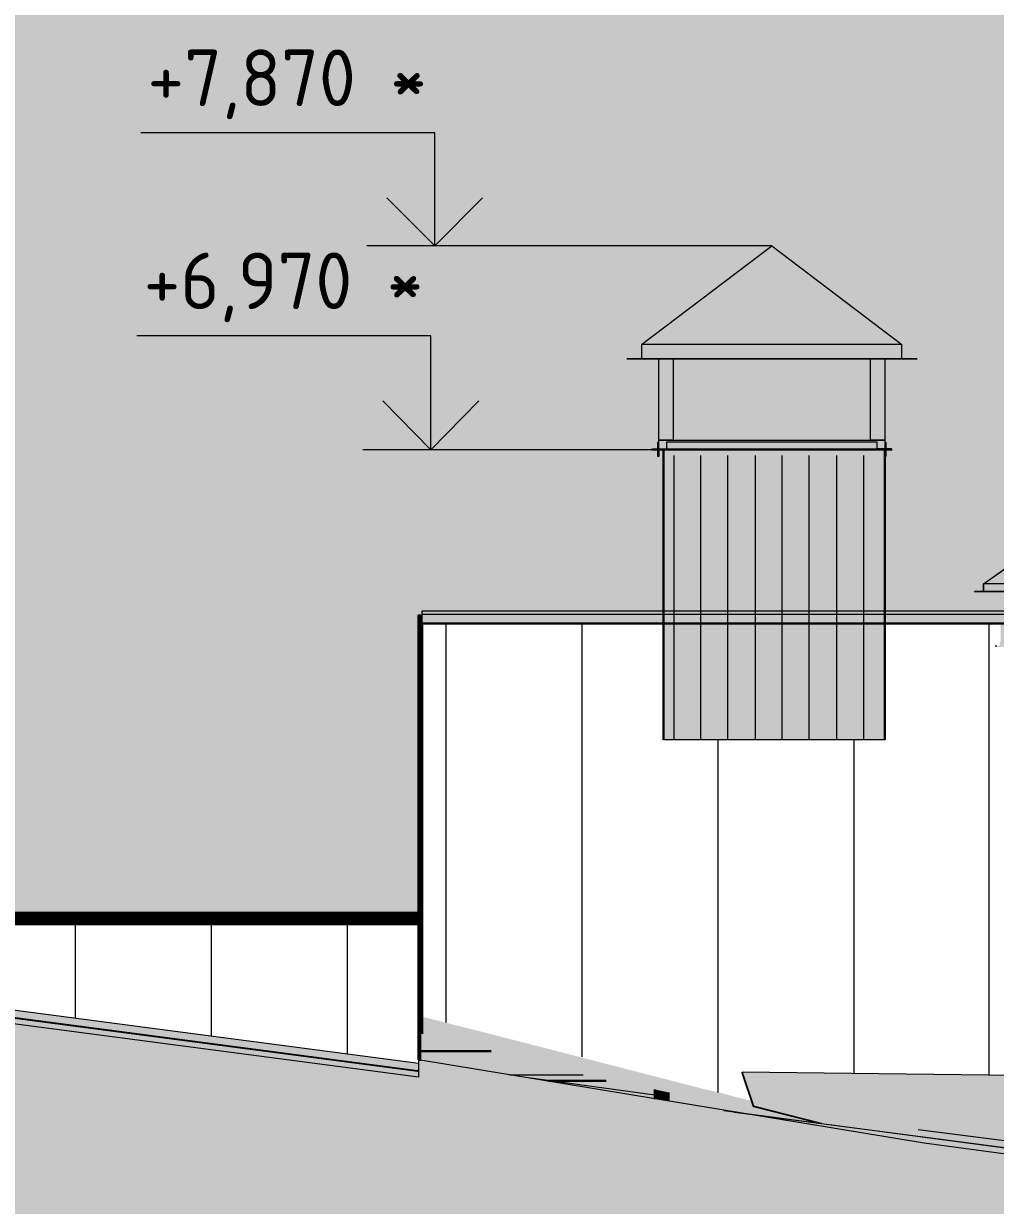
# Model space of a CAD drawing. Header units: millimetres. Extents: x -11345 to 411485, y -9810 to 73012.
# Drawn here: x 294225 to 298521, y 2784 to 8008 of the extents above; entities that cross this region are included whole.
import ezdxf

# ---------------------------------------------------------------- set-up
doc = ezdxf.new("R2010")
doc.units = ezdxf.units.MM
for name, color, linetype in [('PDF _Аннотация', 7, 'Continuous'), ('PDF _Каркас', 7, 'Continuous'), ('PDF _Крыша штриховка', 7, 'Continuous'), ('PDF _Линии', 7, 'Continuous'), ('PDF _Отметки', 7, 'Continuous'), ('PDF _Стены наружные', 7, 'Continuous'), ('PDF _Текст', 7, 'Continuous'), ('PDF _Узлы', 7, 'Continuous')]:
    doc.layers.add(name, color=color, linetype=linetype)
for name, color, linetype, true_color in [('PDF _Антураж', 7, 'Continuous', 0xb7c0ca), ('PDF _Воздуховоды', 7, 'Continuous', 0xb7c1cb), ('PDF _Крыша', 9, 'Continuous', 0x808080), ('PDF _Ограждение', 7, 'Continuous', 0x7f7f7f), ('PDF _Стены штриховка поверхности', 7, 'Continuous', 0xcacbcc)]:
    doc.layers.add(name, color=color, linetype=linetype, true_color=true_color)
doc.styles.add('PDF GOST Common', font='GOST_Common.ttf')

msp = doc.modelspace()

# ---------------------------------------------------------------- hatches: boundary and pattern name
at = {"layer": 'PDF _Антураж', "transparency": 33554687}
msp.add_hatch(color=256, dxfattribs=at).paths.add_polyline_path([(298603.49472, 3063.50144), (298734.71891, 3046.56929), (298738.95195, 3063.50144), (298738.95195, 3076.20056), (298726.25284, 3076.20056), (298730.48587, 3093.13271), (298946.37083, 3063.50144), (298942.13779, 3042.33625), (298950.60387, 3042.33625), (298954.83691, 3063.50144), (299132.62452, 3038.10321), (301592.0198, 3008.47194), (301668.21449, 3008.47194), (307865.38263, 2932.27725), (308034.70416, 2928.04422), (308034.70416, 2919.57814), (308085.50062, 2839.15041), (308098.19974, 2830.68433), (308102.43278, 2826.4513), (308115.13189, 2822.21826), (308119.36493, 2822.21826), (308144.76316, 2817.98522), (308174.39443, 2813.75218), (308178.62747, 2813.75218), (308204.0257, 2817.98522), (308208.25874, 2817.98522), (308233.65697, 2822.21826), (308237.89, 2822.21826), (308250.58912, 2826.4513), (308259.0552, 2830.68433), (308267.52127, 2839.15041), (308271.75431, 2839.15041), (308318.31773, 2919.57814), (308318.31773, 2923.81118), (308322.55077, 2923.81118), (308322.55077, 2932.27725), (314604.37968, 3008.47194), (314684.80741, 3008.47194), (317804.55667, 2970.3746), (321047.06405, 2928.04422), (321051.29708, 2928.04422), (321051.29708, 2919.57814), (321055.53012, 2915.3451), (321102.09354, 2839.15041), (321114.79266, 2830.68433), (321114.79266, 2826.4513), (321131.72481, 2822.21826), (321135.95785, 2822.21826), (321161.35608, 2817.98522), (321199.45343, 2813.75218), (321220.61862, 2817.98522), (321224.85166, 2817.98522), (321250.24989, 2822.21826), (321254.48292, 2822.21826), (321267.18204, 2826.4513), (321275.64812, 2830.68433), (321284.11419, 2839.15041), (321330.67761, 2915.3451), (321330.67761, 2928.04422), (321753.98145, 2970.3746), (321758.21449, 2961.90852), (321758.21449, 3300.55159), (321152.89, 3241.28905), (316454.21744, 3300.55159), (314629.77791, 3321.71678), (312830.73661, 3300.55159), (308195.55962, 3241.28905), (308136.29708, 3241.28905), (301697.84576, 3321.71678), (297401.31183, 3372.51324), (297418.24399, 3321.71678), (297447.87525, 3241.28905), (297452.10829, 3224.3569), (297443.64222, 3245.52209), (297447.87525, 3224.3569), (297452.10829, 3220.12386), (297718.78971, 3152.39525), (297752.65402, 3148.16221), (297735.72186, 3152.39525), (297602.38115, 3186.25955), (297752.65402, 3148.16221), (297960.07289, 3118.53094), (298163.25874, 3093.13271), (298167.49177, 3093.13271), (298180.19089, 3118.53094), (298383.37673, 3093.13271), (298493.43573, 3076.20056), (298506.13484, 3076.20056)])
at = {"layer": 'PDF _Воздуховоды', "transparency": 33554559}
h = msp.add_hatch(color=256, dxfattribs=at)
h.paths.add_polyline_path([(298032.03455, 6157.85248), (298032.03455, 6526.12681), (298108.22924, 6526.12681), (298108.22924, 6589.62239), (297532.53602, 7025.62534), (296956.84281, 6589.62239), (296956.84281, 6526.12681), (297033.0375, 6526.12681), (297033.0375, 6157.85248), (297028.80446, 6157.85248), (297028.80446, 6128.22121), (297003.40623, 6128.22121), (297003.40623, 6123.98817), (297028.80446, 6123.98817), (297028.80446, 6094.3569), (297033.0375, 6094.3569), (297033.0375, 6123.98817), (298032.03455, 6123.98817), (298032.03455, 6094.3569), (298036.26759, 6094.3569), (298036.26759, 6123.98817), (298061.66582, 6123.98817), (298061.66582, 6128.22121), (298036.26759, 6128.22121), (298036.26759, 6157.85248)])
h.paths.add_polyline_path([(297968.53897, 6166.31855), (297096.53307, 6166.31855), (297096.53307, 6526.12681), (297968.53897, 6526.12681)], flags=0)
for points in [[(296897.58027, 6526.12681), (296897.58027, 6530.35985), (296893.34723, 6530.35985), (296889.11419, 6526.12681), (296893.34723, 6521.89377), (296897.58027, 6521.89377)], [(298175.95785, 6526.12681), (298175.95785, 6530.35985), (298171.72481, 6530.35985), (298167.49177, 6526.12681), (298171.72481, 6521.89377), (298175.95785, 6521.89377)], [(297007.63927, 6123.98817), (297007.63927, 6128.22121), (297003.40623, 6128.22121), (296999.17319, 6123.98817), (297003.40623, 6119.75513), (297007.63927, 6119.75513)], [(297071.13484, 6123.98817), (297071.13484, 6128.22121), (297066.9018, 6128.22121), (297062.66877, 6123.98817), (297066.9018, 6119.75513), (297071.13484, 6119.75513)], [(297071.13484, 6123.98817), (297071.13484, 6128.22121), (297066.9018, 6128.22121), (297062.66877, 6123.98817), (297066.9018, 6119.75513), (297071.13484, 6119.75513)], [(298002.40328, 6123.98817), (298002.40328, 6128.22121), (297998.17024, 6128.22121), (297993.9372, 6123.98817), (297998.17024, 6119.75513), (298002.40328, 6119.75513)], [(298002.40328, 6123.98817), (298002.40328, 6128.22121), (297998.17024, 6128.22121), (297993.9372, 6123.98817), (297998.17024, 6119.75513), (298002.40328, 6119.75513)], [(298065.89885, 6123.98817), (298065.89885, 6128.22121), (298061.66582, 6128.22121), (298057.43278, 6123.98817), (298061.66582, 6119.75513), (298065.89885, 6119.75513)], [(298434.17319, 5497.49849), (298434.17319, 5501.73153), (298429.94015, 5501.73153), (298425.70711, 5497.49849), (298429.94015, 5493.26545), (298434.17319, 5493.26545)], [(298434.17319, 5497.49849), (298434.17319, 5501.73153), (298429.94015, 5501.73153), (298425.70711, 5497.49849), (298429.94015, 5493.26545), (298434.17319, 5493.26545)], [(298527.30003, 5256.21531), (298527.30003, 5260.44835), (298523.067, 5260.44835), (298518.83396, 5256.21531), (298523.067, 5251.98227), (298527.30003, 5251.98227)]]:
    msp.add_hatch(color=7, dxfattribs=at).paths.add_polyline_path(points)
h = msp.add_hatch(color=256, dxfattribs=at)
h.paths.add_polyline_path([(299145.32363, 5256.21531), (299145.32363, 5497.49849), (299217.28528, 5497.49849), (299217.28528, 5531.3628), (299132.62452, 5594.85838), (298844.77791, 5793.81118), (298556.9313, 5594.85838), (298468.0375, 5531.3628), (298468.0375, 5497.49849), (298544.23219, 5497.49849), (298544.23219, 5277.3805), (298539.99915, 5277.3805), (298539.99915, 5256.21531), (298523.067, 5256.21531), (298523.067, 5251.98227), (298539.99915, 5251.98227), (298578.09649, 5256.21531), (298578.09649, 5277.3805), (299107.22629, 5277.3805), (299107.22629, 5251.98227), (299162.25579, 5251.98227), (299162.25579, 5256.21531)])
h.paths.add_polyline_path([(298582.32953, 5294.31265), (298582.32953, 5497.49849), (299107.22629, 5497.49849), (299107.22629, 5294.31265)], flags=0)
at = {"layer": 'PDF _Каркас', "true_color": 0x7f7f7f, "transparency": 33554559}
for points in [[(295987.47702, 5103.82593), (295979.01095, 5103.82593), (295979.01095, 4900.64009), (295987.47702, 4900.64009)], [(295979.01095, 4333.41295), (295979.01095, 4130.22711), (295987.47702, 4130.22711), (295987.47702, 4333.41295)], [(296372.68351, 3359.81413), (296457.34428, 3347.11501), (296546.23809, 3334.4159), (296800.22039, 3334.4159), (296753.65697, 3347.11501), (296698.62747, 3359.81413), (296448.8782, 3423.3097), (296292.25579, 3465.64009), (295987.47702, 3541.83478), (295987.47702, 3668.82593), (295979.01095, 3668.82593), (295979.01095, 3423.3097)], [(297075.36788, 3283.61944), (297016.10534, 3296.31855), (297016.10534, 3253.98817), (297075.36788, 3245.52209)]]:
    msp.add_hatch(color=8, dxfattribs=at).paths.add_polyline_path(points)
at = {"layer": 'PDF _Крыша', "transparency": 33554559}
msp.add_hatch(color=256, dxfattribs=at).paths.add_polyline_path([(297016.10534, 3296.31855), (297075.36788, 3283.61944), (297075.36788, 3262.45425), (297143.09649, 3245.52209), (297240.45638, 3220.12386), (297295.48587, 3207.42475), (297320.8841, 3203.19171), (297718.78971, 3152.39525), (297519.83691, 3203.19171), (297507.13779, 3207.42475), (297452.10829, 3220.12386), (297443.64222, 3245.52209), (297375.9136, 3262.45425), (297299.71891, 3283.61944), (297240.45638, 3296.31855), (296288.02275, 3541.83478), (295987.47702, 3618.02947), (295987.47702, 3541.83478), (296792.11923, 3334.4159), (296550.47113, 3334.4159), (296961.07584, 3279.3864), (296986.47407, 3275.15336), (297016.10534, 3270.92032)])
at = {"layer": 'PDF _Ограждение', "true_color": 0xb5bcbf, "transparency": 33554559}
for points in [[(295987.47702, 5412.83773), (295987.47702, 5353.57519), (297054.20269, 5353.57519), (297054.20269, 5412.83773)], [(298032.03455, 5412.83773), (298032.03455, 5353.57519), (298544.23219, 5353.57519), (298544.23219, 5412.83773)]]:
    msp.add_hatch(color=9, dxfattribs=at).paths.add_polyline_path(points)
at = {"layer": 'PDF _Ограждение', "true_color": 0xb6c1cb, "transparency": 33554559}
h = msp.add_hatch(color=9, dxfattribs=at)
h.paths.add_polyline_path([(291496.22334, 3965.13861), (291500.45638, 3964.58099), (291500.45638, 3939.74038), (295771.59207, 3376.74628), (295780.05815, 3376.74628), (295966.31183, 3351.34805), (295970.54487, 3351.34805), (295970.54487, 3410.61059), (291817.93425, 3960.90557), (291703.64222, 3973.60469), (291500.45638, 3999.00292), (291500.45638, 3973.60469), (291568.18499, 3960.90557), (295720.79561, 3410.61059), (295934.21129, 3383.44859), (295911.28233, 3385.21236), (291504.68941, 3965.13861), (291496.22334, 3969.37165)])
h.paths.add_polyline_path([(295948.19837, 3381.66842), (295953.61272, 3380.97932), (295957.84576, 3380.97932), (295966.31183, 3376.74628), (295906.22552, 3384.66648)], flags=0)
for points in [[(296986.47407, 3275.15336), (296457.34428, 3347.11501), (296880.64812, 3275.15336), (296901.81331, 3270.92032), (296952.60977, 3262.45425), (297016.10534, 3253.98817), (297016.10534, 3270.92032)], [(297151.56257, 3245.52209), (297075.36788, 3262.45425), (297075.36788, 3245.52209), (297155.79561, 3228.58994), (297291.25284, 3207.42475), (297206.59207, 3228.58994)], [(298691.48691, 3022.07268), (297380.14664, 3194.72563), (297320.8841, 3203.19171), (297367.44753, 3194.72563), (298552.69826, 3039.16147), (298425.70711, 3055.03537), (297367.44753, 3194.72563), (298209.82216, 3055.03537), (298518.83396, 3016.93802), (298726.25284, 2987.30675), (298730.48587, 2987.30675), (298730.48587, 3016.93802), (298692.38853, 3021.95397), (298692.38853, 3046.56929), (298734.71891, 3046.56929), (298387.60977, 3093.13271), (298180.19089, 3118.53094), (298167.49177, 3093.13271), (298518.83396, 3046.56929), (298523.067, 3046.56929), (298688.15549, 3025.4041)]]:
    msp.add_hatch(color=9, dxfattribs=at).paths.add_polyline_path(points)
at = {"layer": 'PDF _Стены наружные', "true_color": 0xb6c1cb, "transparency": 33554687}
msp.add_hatch(color=9, dxfattribs=at).paths.add_polyline_path([(298032.03455, 6123.98817), (297054.20269, 6123.98817), (297054.20269, 4841.37755), (298032.03455, 4841.37755)])
at = {"layer": 'PDF _Стены наружные', "true_color": 0xb7c0ca, "transparency": 33554687}
msp.add_hatch(color=9, dxfattribs=at).paths.add_polyline_path([(295970.54487, 5391.67253), (295970.54487, 3427.54274), (295979.01095, 3423.3097), (295979.01095, 5391.67253)])
at = {"layer": 'PDF _Стены штриховка поверхности', "true_color": 0xfbfbf4, "transparency": 33554687}
for points in [[(291898.36198, 14746.68728), (291898.36198, 14738.22121), (291932.22629, 14746.68728), (291961.85756, 14657.79348), (291966.09059, 14649.3274), (291915.29413, 14632.39525), (291894.12894, 14619.69613), (291872.96375, 14598.53094), (291856.0316, 14568.89967), (291856.0316, 14556.20056), (291851.79856, 14539.2684), (291851.79856, 14509.63714), (291856.0316, 14509.63714), (291856.0316, 14484.23891), (291851.79856, 14484.23891), (291851.79856, 14137.12976), (292562.949, 14137.12976), (292562.949, 14204.85838), (292567.18204, 11919.01767), (298878.64222, 11919.01767), (298878.64222, 11902.08551), (298976.0021, 11885.15336), (298971.76906, 11885.15336), (298967.53602, 11872.45425), (298971.76906, 11872.45425), (298971.76906, 11868.22121), (291851.79856, 11868.22121), (291851.79856, 11360.25661), (291856.0316, 11360.25661), (291856.0316, 11330.62534), (291851.79856, 11330.62534), (291851.79856, 10729.53389), (291856.0316, 10729.53389), (291856.0316, 10699.90262), (291851.79856, 10699.90262), (291851.79856, 10276.59879), (292567.18204, 10276.59879), (292562.949, 8016.15631), (291851.79856, 8016.15631), (291851.79856, 7575.92032), (291856.0316, 7575.92032), (291856.0316, 7546.28905), (291851.79856, 7546.28905), (291851.79856, 6945.19761), (291856.0316, 6945.19761), (291856.0316, 6915.56634), (291851.79856, 6915.56634), (291851.79856, 6314.47489), (291856.0316, 6314.47489), (291856.0316, 6284.84363), (291851.79856, 6284.84363), (291851.79856, 6276.37755), (292507.9195, 6276.37755), (292507.9195, 4079.43065), (295970.54487, 4079.43065), (295970.54487, 5391.67253), (295979.01095, 5391.67253), (295979.01095, 5108.05897), (295987.47702, 5108.05897), (295987.47702, 5412.83773), (297054.20269, 5412.83773), (297054.20269, 6123.98817), (297033.0375, 6123.98817), (297033.0375, 6094.3569), (297028.80446, 6094.3569), (297028.80446, 6123.98817), (297003.40623, 6123.98817), (297003.40623, 6128.22121), (297028.80446, 6128.22121), (297028.80446, 6157.85248), (297033.0375, 6157.85248), (297033.0375, 6526.12681), (296956.84281, 6526.12681), (296956.84281, 6589.62239), (297388.61272, 6915.56634), (297426.71006, 6945.19761), (297532.53602, 7025.62534), (297638.36198, 6945.19761), (298108.22924, 6589.62239), (298108.22924, 6526.12681), (298032.03455, 6526.12681), (298032.03455, 6157.85248), (298036.26759, 6157.85248), (298036.26759, 6128.22121), (298061.66582, 6128.22121), (298061.66582, 6123.98817), (298036.26759, 6123.98817), (298036.26759, 6094.3569), (298032.03455, 6094.3569), (298032.03455, 5412.83773), (298544.23219, 5412.83773), (298544.23219, 5497.49849), (298468.0375, 5497.49849), (298468.0375, 5535.59584), (298844.77791, 5793.81118), (298878.64222, 5772.64599), (298971.76906, 5704.91737), (298976.0021, 5704.91737), (298980.23514, 5700.68433), (299086.0611, 5700.68433), (299086.0611, 6318.70793), (298946.37083, 6318.70793), (298946.37083, 6327.17401), (299086.0611, 6327.17401), (299086.0611, 6945.19761), (298946.37083, 6945.19761), (298946.37083, 6957.89672), (299086.0611, 6957.89672), (299086.0611, 7575.92032), (298946.37083, 7575.92032), (298946.37083, 7584.3864), (299086.0611, 7584.3864), (299086.0611, 8202.41), (298946.37083, 8202.41), (298946.37083, 8215.10911), (299086.0611, 8215.10911), (299086.0611, 8833.13271), (298946.37083, 8833.13271), (298946.37083, 8841.59879), (299086.0611, 8841.59879), (299086.0611, 9459.62239), (298946.37083, 9459.62239), (298946.37083, 9472.3215), (299086.0611, 9472.3215), (299086.0611, 10090.3451), (298946.37083, 10090.3451), (298946.37083, 10098.81118), (299086.0611, 10098.81118), (299086.0611, 10716.83478), (298946.37083, 10716.83478), (298946.37083, 10729.53389), (299086.0611, 10729.53389), (299086.0611, 11347.55749), (298946.37083, 11347.55749), (298946.37083, 11356.02357), (299086.0611, 11356.02357), (299086.0611, 11868.22121), (298984.46818, 11868.22121), (298980.23514, 11872.45425), (298980.23514, 11885.15336), (298891.34133, 11902.08551), (298891.34133, 11919.01767), (299086.0611, 11919.01767), (299086.0611, 11974.04717), (298946.37083, 11974.04717), (298946.37083, 11986.74628), (299086.0611, 11986.74628), (299086.0611, 12604.76988), (298946.37083, 12604.76988), (298946.37083, 12613.23596), (299086.0611, 12613.23596), (299086.0611, 13231.25955), (298946.37083, 13235.49259), (298946.37083, 13243.95867), (299086.0611, 13243.95867), (299086.0611, 13861.98227), (298946.37083, 13861.98227), (298946.37083, 13870.44835), (299086.0611, 13870.44835), (299086.0611, 14488.47194), (298946.37083, 14492.70498), (298946.37083, 14501.17106), (299086.0611, 14501.17106), (299086.0611, 14509.63714), (299090.29413, 14547.73448), (299090.29413, 14581.59879), (299086.0611, 14581.59879), (299056.42983, 14568.89967), (299047.96375, 14594.2979), (299026.79856, 14657.79348), (299031.0316, 14657.79348), (299026.79856, 14666.25955), (299073.36198, 14683.19171), (299098.76021, 14695.89082), (299119.9254, 14717.05602), (299132.62452, 14746.68728), (299136.85756, 14755.15336), (299136.85756, 14869.4454), (299111.45933, 14924.47489), (299111.45933, 14954.10616), (292084.61567, 14954.10616), (292084.61567, 14755.15336), (292059.21744, 14767.85248), (292038.05225, 14776.31855), (291902.59502, 14844.04717), (291902.59502, 14755.15336)], [(297968.53897, 6526.12681), (297096.53307, 6526.12681), (297096.53307, 6166.31855), (297968.53897, 6166.31855)], [(295987.47702, 4900.64009), (295979.01095, 4900.64009), (295979.01095, 4333.41295), (295987.47702, 4333.41295)], [(295987.47702, 4130.22711), (295979.01095, 4130.22711), (295979.01095, 3668.82593), (295987.47702, 3668.82593)]]:
    msp.add_hatch(color=7, dxfattribs=at).paths.add_polyline_path(points)
at = {"layer": 'PDF _Узлы', "true_color": 0x939393, "transparency": 33554687}
msp.add_hatch(color=252, dxfattribs=at).paths.add_polyline_path([(291995.72186, 15072.63124), (289929.99915, 16012.36575), (289929.99915, 8922.02652), (290103.55372, 8866.99702), (289929.99915, 8697.67548), (289929.99915, -1889.15342), (298916.73956, -1774.86139), (298916.73956, 2889.94687), (299399.30593, 2826.4513), (299399.30593, 2898.41295), (298205.58912, 3059.2684), (296423.47997, 3351.34805), (295970.54487, 3427.54274), (295970.54487, 3351.34805), (295403.31773, 3427.54274), (291436.9608, 3948.20646), (291436.9608, 15072.63124), (291521.62157, 15030.30085), (292084.61567, 14755.15336), (292084.61567, 15030.30085)])

# ---------------------------------------------------------------- linework, layer by layer
at = {"layer": 'PDF _Аннотация', "lineweight": 20}
for points in [[(295830.85461, 7237.27725), (296042.50652, 7025.62534), (296042.50652, 7525.12386), (294742.96375, 7525.12386)], [(296042.50652, 7025.62534), (296254.15844, 7237.27725)], [(296343.05225, 7025.62534), (295741.9608, 7025.62534)], [(295813.92245, 6339.87312), (296025.57437, 6123.98817), (296025.57437, 6627.71973), (294726.0316, 6627.71973)], [(296025.57437, 6123.98817), (296237.22629, 6339.87312)], [(296326.12009, 6123.98817), (295725.02865, 6123.98817)]]:
    msp.add_lwpolyline(points, dxfattribs=at)
at = {"layer": 'PDF _Антураж', "color": 7, "lineweight": 18}
for points in [[(321334.91065, 2919.57814), (321334.91065, 2923.81118), (321758.21449, 2961.90852), (321758.21449, 3300.55159), (321152.89, 3241.28905), (314672.10829, 3321.71678), (308165.92835, 3241.28905), (297401.31183, 3372.51324), (297452.10829, 3224.3569), (297752.65402, 3148.16221)], [(297718.78971, 3152.39525), (297452.10829, 3220.12386), (297401.31183, 3368.2802), (297401.31183, 3372.51324)], [(297452.10829, 3224.3569), (297452.10829, 3220.12386)]]:
    msp.add_lwpolyline(points, dxfattribs=at)
at = {"layer": 'PDF _Воздуховоды', "color": 7, "lineweight": 18}
for points in [[(296956.84281, 6589.62239), (297532.53602, 7025.62534), (298108.22924, 6589.62239)], [(298171.72481, 6526.12681), (296893.34723, 6526.12681)], [(297003.40623, 6123.98817), (297066.9018, 6123.98817)], [(298468.0375, 5531.3628), (298844.77791, 5793.81118), (299217.28528, 5531.3628)], [(299255.38263, 5497.49849), (298429.94015, 5497.49849)]]:
    msp.add_lwpolyline(points, close=True, dxfattribs=at)
for points in [[(298108.22924, 6526.12681), (298108.22924, 6589.62239), (296956.84281, 6589.62239), (296956.84281, 6526.12681)], [(297096.53307, 6526.12681), (297096.53307, 6166.31855), (297033.0375, 6166.31855), (297033.0375, 6526.12681)], [(298032.03455, 6526.12681), (298032.03455, 6166.31855), (297968.53897, 6166.31855), (297968.53897, 6526.12681)], [(297033.0375, 6128.22121), (297033.0375, 6166.31855), (298032.03455, 6166.31855), (298032.03455, 6128.22121)], [(297998.17024, 6128.22121), (297998.17024, 6123.98817), (297066.9018, 6123.98817), (297066.9018, 6128.22121), (297998.17024, 6128.22121), (297998.17024, 6123.98817), (298061.66582, 6123.98817), (297998.17024, 6123.98817), (298061.66582, 6123.98817), (298061.66582, 6128.22121), (297998.17024, 6128.22121), (297998.17024, 6157.85248), (297066.9018, 6157.85248), (297066.9018, 6128.22121), (297066.9018, 6123.98817), (297003.40623, 6123.98817), (297003.40623, 6128.22121), (297066.9018, 6128.22121)], [(297028.80446, 6128.22121), (297028.80446, 6157.85248), (297033.0375, 6157.85248)], [(297033.0375, 6123.98817), (297033.0375, 6094.3569), (297028.80446, 6094.3569), (297028.80446, 6123.98817)], [(297066.9018, 6123.98817), (297998.17024, 6123.98817), (297066.9018, 6123.98817)], [(298032.03455, 6157.85248), (298036.26759, 6157.85248), (298036.26759, 6128.22121)], [(298036.26759, 6123.98817), (298036.26759, 6094.3569), (298032.03455, 6094.3569), (298032.03455, 6123.98817)], [(299217.28528, 5497.49849), (299217.28528, 5531.3628), (298468.0375, 5531.3628), (298468.0375, 5497.49849), (298468.0375, 5531.3628), (298840.54487, 5793.81118)]]:
    msp.add_lwpolyline(points, dxfattribs=at)
at = {"layer": 'PDF _Каркас', "color": 8, "lineweight": 0, "true_color": 0x7f7f7f}
msp.add_lwpolyline([(295987.47702, 5078.4277), (295979.01095, 5078.4277), (295987.47702, 5078.4277)], close=True, dxfattribs=at)
at = {"layer": 'PDF _Каркас', "lineweight": 18}
for points in [[(295979.01095, 5078.4277), (295987.47702, 5078.4277)], [(295987.47702, 4155.62534), (295979.01095, 4155.62534)], [(295979.01095, 3643.4277), (295987.47702, 3643.4277)], [(296698.62747, 3359.81413), (296372.68351, 3359.81413)]]:
    msp.add_lwpolyline(points, dxfattribs=at)
at = {"layer": 'PDF _Крыша', "lineweight": 0}
msp.add_lwpolyline([(297718.78971, 3152.39525), (297718.78971, 3152.39525), (297718.78971, 3152.39525)], close=True, dxfattribs=at)
at = {"layer": 'PDF _Крыша штриховка', "lineweight": 9}
for points in [[(296093.30298, 3592.63124), (296093.30298, 5353.57519)], [(296694.39443, 3440.24186), (296694.39443, 5353.57519)], [(298493.43573, 3359.81413), (298493.43573, 5353.57519)], [(297295.48587, 3283.61944), (297295.48587, 4841.37755)], [(297896.57732, 3368.2802), (297896.57732, 4841.37755)], [(294455.11714, 3609.56339), (294455.11714, 4024.40115)], [(295056.20859, 3533.3687), (295056.20859, 4024.40115)], [(295657.30003, 3452.94097), (295657.30003, 4024.40115)]]:
    msp.add_lwpolyline(points, dxfattribs=at)
at = {"layer": 'PDF _Линии', "lineweight": 9}
for points in [[(289929.99915, -1889.15342), (298916.73956, -1774.86139), (298916.73956, 2889.94687), (299399.30593, 2826.4513), (299399.30593, 2898.41295), (298205.58912, 3059.2684), (295970.54487, 3427.54274), (295970.54487, 3351.34805), (291436.9608, 3948.20646), (291436.9608, 15072.63124), (292084.61567, 14755.15336), (292084.61567, 15030.30085), (289929.99915, 16012.36575)], [(297100.76611, 4841.37755), (297100.76611, 6098.58994)], [(297219.29118, 4841.37755), (297219.29118, 6098.58994)], [(297337.81626, 4841.37755), (297337.81626, 6098.58994)], [(297460.57437, 4841.37755), (297460.57437, 6098.58994)], [(297579.09944, 4841.37755), (297579.09944, 6098.58994)], [(297697.62452, 4841.37755), (297697.62452, 6098.58994)], [(297820.38263, 4841.37755), (297820.38263, 6098.58994)], [(297938.9077, 4841.37755), (297938.9077, 6098.58994)], [(298032.03455, 4841.37755), (297054.20269, 4841.37755)]]:
    msp.add_lwpolyline(points, dxfattribs=at)
at = {"layer": 'PDF _Линии', "lineweight": 30}
for points in [[(297054.20269, 4841.37755), (297054.20269, 6123.98817)], [(298032.03455, 4841.37755), (298032.03455, 6123.98817)], [(295970.54487, 3427.54274), (295970.54487, 5391.67253), (295979.01095, 5391.67253), (295979.01095, 3423.3097)], [(295987.47702, 5353.57519), (295987.47702, 3541.83478)], [(295979.01095, 5108.05897), (295987.47702, 5108.05897)], [(295987.47702, 5103.82593), (295979.01095, 5103.82593)], [(295987.47702, 4900.64009), (295979.01095, 4900.64009)], [(295979.01095, 4333.41295), (295987.47702, 4333.41295)], [(295987.47702, 4130.22711), (295979.01095, 4130.22711)], [(295987.47702, 3927.04127), (295979.01095, 3927.04127)], [(295979.01095, 3656.12681), (295979.01095, 3668.82593), (295987.47702, 3668.82593)], [(296292.25579, 3465.64009), (295979.01095, 3465.64009), (295979.01095, 3546.06781)], [(296800.22039, 3334.4159), (296546.23809, 3334.4159)], [(297016.10534, 3296.31855), (297016.10534, 3253.98817)], [(297075.36788, 3245.52209), (297075.36788, 3283.61944)]]:
    msp.add_lwpolyline(points, dxfattribs=at)
at = {"layer": 'PDF _Ограждение', "color": 9, "lineweight": 0, "true_color": 0xb5bcbf, "const_width": 4470.0885}
msp.add_lwpolyline([(293735.50062, 4079.43065), (293735.50062, 4066.73153), (293735.50062, 4028.63419), (293735.50062, 4024.40115)], dxfattribs=at)
at = {"layer": 'PDF _Ограждение', "color": 7, "lineweight": 9}
for points in [[(295987.47702, 5353.57519), (295987.47702, 5357.80823), (295987.47702, 5395.90557), (295987.47702, 5412.83773)], [(291500.45638, 4079.43065), (295970.54487, 4079.43065)], [(295970.54487, 4066.73153), (291500.45638, 4066.73153)], [(295970.54487, 4028.63419), (291500.45638, 4028.63419)], [(295970.54487, 4024.40115), (291500.45638, 4024.40115)], [(295970.54487, 3410.61059), (291500.45638, 3999.00292)], [(291496.22334, 3969.37165), (295966.31183, 3380.97932), (295970.54487, 3380.97932)], [(291496.22334, 3965.13861), (295966.31183, 3376.74628)], [(295970.54487, 3380.97932), (295966.31183, 3380.97932), (295970.54487, 3380.97932)], [(297016.10534, 3270.92032), (296457.34428, 3347.11501)], [(297320.8841, 3203.19171), (298730.48587, 3016.93802), (297367.44753, 3194.72563)], [(298734.71891, 3046.56929), (298180.19089, 3118.53094)]]:
    msp.add_lwpolyline(points, dxfattribs=at)
at = {"layer": 'PDF _Ограждение', "color": 7, "lineweight": 9, "ltscale": 226.136889}
for points in [[(295987.47702, 5412.83773), (321758.21449, 5412.83773)], [(321758.21449, 5395.90557), (295987.47702, 5395.90557)], [(321758.21449, 5357.80823), (295987.47702, 5357.80823)], [(321758.21449, 5353.57519), (295987.47702, 5353.57519)]]:
    msp.add_lwpolyline(points, dxfattribs=at)
at = {"layer": 'PDF _Ограждение', "color": 7, "lineweight": 9}
msp.add_lwpolyline([(295970.54487, 3376.74628), (295966.31183, 3380.97932), (295966.31183, 3376.74628)], close=True, dxfattribs=at)
at = {"layer": 'PDF _Ограждение', "color": 9, "lineweight": 0, "true_color": 0xb6c1cb}
msp.add_lwpolyline([(295970.54487, 3376.74628), (295966.31183, 3376.74628), (295970.54487, 3376.74628)], dxfattribs=at)
msp.add_lwpolyline([(295970.54487, 3376.74628), (295966.31183, 3376.74628), (295970.54487, 3376.74628)], dxfattribs=at)
at = {"layer": 'PDF _Отметки', "lineweight": 20}
for points in [[(297532.53602, 7025.62534), (296563.17024, 7025.62534), (296042.50652, 7025.62534)], [(297033.0375, 6123.98817), (296025.57437, 6123.98817)]]:
    msp.add_lwpolyline(points, dxfattribs=at)
at = {"layer": 'PDF _Стены наружные', "lineweight": 18}
msp.add_lwpolyline([(295979.01095, 3605.33035), (295970.54487, 3605.33035)], dxfattribs=at)

# ---------------------------------------------------------------- texts
at = {"layer": 'PDF _Текст', "char_height": 250.014254, "attachment_point": 4, "style": 'PDF GOST Common'}
for s, insert in [('+7,870 *', (294772.97612, 7739.31323)), ('+6,970 *', (294756.04397, 6841.8725))]:
    msp.add_mtext(s, dxfattribs=dict(at, insert=insert))

doc.saveas('drawing.dxf')
